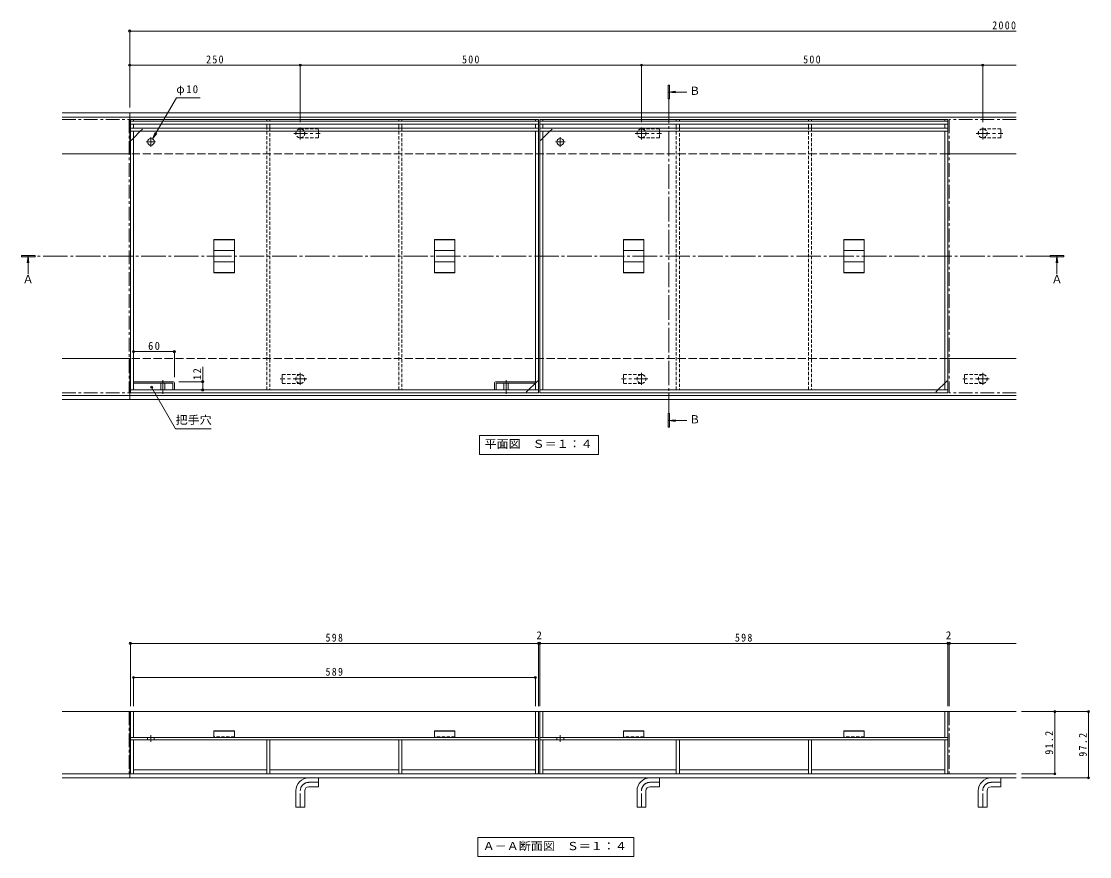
# Model space of a CAD drawing. Units: millimetres, scale not verified. Extents: x -1310 to 1549, y -1090 to 1067.
# Drawn here: x -1310 to 256, y -658 to 566 of the extents above; entities that cross this region are included whole.
import ezdxf
from ezdxf.enums import TextEntityAlignment as Align

# ---------------------------------------------------------------- set-up
doc = ezdxf.new("R2010")
doc.units = ezdxf.units.MM
doc.header["$LTSCALE"] = 4
doc.header["$PDMODE"] = 32
doc.header["$PDSIZE"] = 3.2
for name, pattern in [('CHAIN1', [8, 5, -1, 1, -1]), ('CHAIN2', [12, 9, -1, 1, -1]), ('DASHED1', [1.8, 1.2, -0.6]), ('DASHED3', [4, 3, -1])]:
    doc.linetypes.add(name, pattern=pattern)
for name, color, linetype, lineweight in [('4-0', 4, 'Continuous', 9), ('4-1', 2, 'Continuous', 9), ('4-2', 7, 'Continuous', 9), ('4-4', 7, 'Continuous', 9), ('4-5', 7, 'Continuous', 9), ('4-9', 5, 'Continuous', 5), ('4-A', 4, 'Continuous', 9)]:
    doc.layers.add(name, color=color, linetype=linetype, lineweight=lineweight)
doc.styles.add('ＭＳ ゴシック', font='')
doc.styles.get('ＭＳ ゴシック').set_extended_font_data('MS Gothic')

msp = doc.modelspace()

# ---------------------------------------------------------------- linework, layer by layer
at = {"layer": '4-0'}
for p, q in [((-360.089, 472.765), (-362.089, 472.765)), ((-360.089, 452.765), (-360.089, 472.765)), ((-361.089, 462.531), (-351.174, 461.226)), ((-1309.78, 221.004), (-1289.78, 221.004)), ((-1300.014, 222.004), (-1301.319, 212.089)), ((-1289.78, 221.004), (-1289.78, 223.004)), ((197.986, 221.004), (217.986, 221.004)), ((207.752, 222.004), (206.447, 212.089)), ((217.986, 221.004), (217.986, 223.004)), ((-360.089, -8.757), (-362.089, -8.757)), ((-360.089, -28.757), (-360.089, -8.757)), ((-361.089, -18.991), (-351.174, -20.297))]:
    msp.add_line(p, q, dxfattribs=at)
at = {"layer": '4-0', "color": 7, "linetype": 'CHAIN2'}
for p, q in [((-361.089, 452.765), (-361.089, -8.757)), ((197.986, 222.004), (-1289.78, 222.004))]:
    msp.add_line(p, q, dxfattribs=at)
at = {"layer": '4-0'}
for points in [[(-362.089, 472.765), (-362.089, 452.765), (-360.089, 452.765)], [(-334.713, 462.531), (-361.089, 462.531), (-351.174, 463.837)], [(-1289.78, 223.004), (-1309.78, 223.004), (-1309.78, 221.004)], [(-1300.014, 195.629), (-1300.014, 222.004), (-1298.708, 212.089)], [(217.986, 223.004), (197.986, 223.004), (197.986, 221.004)], [(207.752, 195.629), (207.752, 222.004), (209.058, 212.089)], [(-362.089, -8.757), (-362.089, -28.757), (-360.089, -28.757)], [(-334.713, -18.991), (-361.089, -18.991), (-351.174, -17.686)]]:
    msp.add_lwpolyline(points, dxfattribs=at)
for points in [[(-362.089, 472.765), (-360.089, 472.765), (-362.089, 452.765), (-360.089, 452.765)], [(-1289.78, 223.004), (-1289.78, 221.004), (-1309.78, 223.004), (-1309.78, 221.004)], [(217.986, 223.004), (217.986, 221.004), (197.986, 223.004), (197.986, 221.004)], [(-362.089, -8.757), (-360.089, -8.757), (-362.089, -28.757), (-360.089, -28.757)]]:
    msp.add_solid(points, dxfattribs=at)
at = {"layer": '4-1'}
for p, q in [((147.986, 432.004), (-1250.014, 432.004)), ((147.986, 426.004), (-1250.014, 426.004)), ((-1151.014, 372.004), (-1151.014, 432.004)), ((-1150.014, 372.004), (-1250.014, 372.004)), ((147.986, 372.004), (47.986, 372.004)), ((-1150.014, 72.004), (-1250.014, 72.004)), ((-1151.014, 12.004), (-1151.014, 72.004)), ((147.986, 72.004), (47.986, 72.004)), ((147.986, 18.004), (-1250.014, 18.004)), ((147.986, 12.004), (-1250.014, 12.004)), ((-1250.014, -445.512), (147.986, -445.512)), ((-1151.014, -445.512), (-1151.014, -542.713)), ((-1250.014, -536.713), (147.986, -536.713)), ((-1250.014, -542.713), (147.986, -542.713))]:
    msp.add_line(p, q, dxfattribs=at)
at = {"layer": '4-1', "linetype": 'DASHED3'}
for p, q in [((47.986, 372.004), (-1150.014, 372.004)), ((47.986, 72.004), (-1150.014, 72.004))]:
    msp.add_line(p, q, dxfattribs=at)
at = {"layer": '4-2', "color": 3, "linetype": 'CHAIN1'}
for p, q in [((-1250.013, 422.504), (-1152.014, 422.504)), ((-1152.014, 422.504), (-1152.014, 21.504)), ((147.986, 422.504), (49.986, 422.504)), ((49.986, 422.504), (49.986, 21.504)), ((-1102.514, 40.105), (-1102.514, 19.494)), ((-599.514, 40.105), (-599.514, 19.494)), ((-1250.013, 21.504), (-1152.014, 21.504)), ((147.986, 21.504), (49.986, 21.504)), ((-1152.014, -445.512), (-1250.014, -445.512)), ((49.986, -445.512), (147.986, -445.512))]:
    msp.add_line(p, q, dxfattribs=at)
at = {"layer": '4-2', "color": 2}
for p, q in [((-552.014, 422.504), (-1150.014, 422.504)), ((47.986, 422.504), (-550.014, 422.504))]:
    msp.add_line(p, q, dxfattribs=at)
at = {"layer": '4-2'}
for p, q in [((-1150.014, 422.504), (-1150.014, 21.504)), ((-552.014, 420.004), (-1150.014, 420.004)), ((-552.014, 415.504), (-1150.014, 415.504)), ((-552.014, 409.504), (-1150.014, 409.504)), ((-1145.513, 415.504), (-1145.513, 409.504)), ((-950.014, 422.504), (-945.514, 422.504)), ((-950.014, 420.004), (-950.014, 422.504)), ((-950.014, 409.504), (-950.014, 415.504)), ((-945.514, 420.004), (-945.514, 422.504)), ((-945.514, 409.504), (-945.514, 415.504)), ((-756.514, 409.504), (-756.514, 415.504)), ((-752.013, 420.004), (-752.013, 422.504)), ((-752.013, 409.504), (-752.013, 415.504)), ((-556.514, 415.504), (-556.514, 409.504)), ((-552.014, 21.504), (-552.014, 422.504)), ((-550.014, 422.504), (-550.014, 21.504)), ((47.986, 420.004), (-550.014, 420.004)), ((47.986, 415.504), (-550.014, 415.504)), ((47.986, 409.504), (-550.014, 409.504)), ((-545.514, 415.504), (-545.514, 409.504)), ((-350.014, 422.504), (-345.514, 422.504)), ((-350.014, 420.004), (-350.014, 422.504)), ((-350.014, 409.504), (-350.014, 415.504)), ((-345.514, 420.004), (-345.514, 422.504)), ((-345.514, 409.504), (-345.514, 415.504)), ((-156.514, 409.504), (-156.514, 415.504)), ((-152.014, 420.004), (-152.014, 422.504)), ((-152.014, 409.504), (-152.014, 415.504)), ((43.486, 415.504), (43.486, 409.504)), ((47.986, 21.504), (47.986, 422.504)), ((-552.014, 405.004), (-1150.014, 405.004)), ((-1135.513, 405.004), (-1145.513, 395.004)), ((-1145.513, 405.004), (-1145.513, 26.004)), ((-556.514, 26.004), (-556.514, 405.004)), ((47.986, 405.004), (-550.014, 405.004)), ((-535.514, 405.004), (-545.514, 395.004)), ((-545.514, 405.004), (-545.514, 26.004)), ((43.486, 26.004), (43.486, 405.004)), ((-566.514, 26.004), (-556.514, 36.004)), ((33.486, 26.004), (43.486, 36.004)), ((-552.014, 26.004), (-1150.014, 26.004)), ((-552.014, 21.504), (-1150.014, 21.504)), ((47.986, 26.004), (-550.014, 26.004)), ((47.986, 21.504), (-550.014, 21.504)), ((-1150.014, -445.512), (-1150.014, -486.712)), ((-1150.014, -445.512), (-552.014, -445.512)), ((-1145.513, -445.512), (-1145.513, -483.512)), ((-556.514, -445.512), (-556.514, -483.512)), ((-552.014, -445.512), (-552.014, -486.712)), ((-550.014, -445.512), (-550.014, -486.712)), ((-550.014, -445.512), (47.986, -445.512)), ((-545.514, -445.512), (-545.514, -483.512)), ((43.486, -445.512), (43.486, -483.512)), ((47.986, -445.512), (47.986, -486.712)), ((-1150.014, -483.512), (-552.014, -483.512)), ((-550.014, -483.512), (47.986, -483.512)), ((-1150.014, -486.712), (-552.014, -486.712)), ((-550.014, -486.712), (47.986, -486.712))]:
    msp.add_line(p, q, dxfattribs=at)
at = {"layer": '4-2', "linetype": 'DASHED1'}
for p, q in [((-1135.513, 405.004), (-1131.013, 409.504)), ((-535.514, 405.004), (-531.013, 409.504)), ((-1145.513, 395.004), (-1150.014, 390.504)), ((-545.514, 395.004), (-550.014, 390.504)), ((-556.514, 36.004), (-552.014, 40.503)), ((43.486, 36.004), (47.986, 40.503)), ((-566.514, 26.004), (-571.014, 21.504)), ((33.486, 26.004), (28.986, 21.504)), ((-1125.014, -483.512), (-1125.014, -486.712)), ((-1115.014, -483.512), (-1115.014, -486.712)), ((-525.014, -483.512), (-525.014, -486.712)), ((-515.014, -483.512), (-515.014, -486.712))]:
    msp.add_line(p, q, dxfattribs=at)
at = {"layer": '4-2', "linetype": 'CHAIN2'}
for p, q in [((-1120.014, 396.504), (-1120.014, 382.504)), ((-520.014, 396.504), (-520.014, 382.504)), ((-1113.014, 389.504), (-1127.014, 389.504)), ((-513.014, 389.504), (-527.014, 389.504))]:
    msp.add_line(p, q, dxfattribs=at)
at = {"layer": '4-2', "color": 3}
for p, q in [((-1027.514, 246.459), (-997.514, 246.459)), ((-1027.514, 246.459), (-1027.514, 197.549)), ((-1027.514, 245.959), (-997.514, 245.959)), ((-997.514, 197.549), (-997.514, 246.459)), ((-674.514, 246.459), (-704.514, 246.459)), ((-704.514, 197.549), (-704.514, 246.459)), ((-674.514, 245.959), (-704.514, 245.959)), ((-674.514, 246.459), (-674.514, 197.549)), ((-427.514, 246.459), (-397.514, 246.459)), ((-427.514, 246.459), (-427.514, 197.549)), ((-427.514, 245.959), (-397.514, 245.959)), ((-397.514, 197.549), (-397.514, 246.459)), ((-74.514, 246.459), (-104.514, 246.459)), ((-104.514, 197.549), (-104.514, 246.459)), ((-74.514, 245.959), (-104.514, 245.959)), ((-74.514, 246.459), (-74.514, 197.549)), ((-1027.514, 230.37), (-997.514, 230.37)), ((-674.514, 230.37), (-704.514, 230.37)), ((-427.514, 230.37), (-397.514, 230.37)), ((-74.514, 230.37), (-104.514, 230.37)), ((-1027.514, 213.638), (-997.514, 213.638)), ((-674.514, 213.638), (-704.514, 213.638)), ((-427.514, 213.638), (-397.514, 213.638)), ((-74.514, 213.638), (-104.514, 213.638)), ((-1027.514, 198.049), (-997.514, 198.049)), ((-1027.514, 197.549), (-997.514, 197.549)), ((-674.514, 198.049), (-704.514, 198.049)), ((-674.514, 197.549), (-704.514, 197.549)), ((-427.514, 198.049), (-397.514, 198.049)), ((-427.514, 197.549), (-397.514, 197.549)), ((-74.514, 198.049), (-104.514, 198.049)), ((-74.514, 197.549), (-104.514, 197.549)), ((-1105.514, 35.704), (-1105.514, 26.004)), ((-1099.514, 35.704), (-1099.514, 26.004)), ((-602.514, 35.704), (-602.514, 26.004)), ((-596.514, 35.704), (-596.514, 26.004)), ((-1027.514, -473.512), (-997.514, -473.512)), ((-1027.514, -473.512), (-1027.514, -483.512)), ((-1027.514, -474.205), (-997.514, -474.205)), ((-997.514, -483.512), (-1027.514, -483.512)), ((-997.514, -483.512), (-997.514, -473.512)), ((-704.514, -473.512), (-674.514, -473.512)), ((-704.514, -473.512), (-704.514, -483.512)), ((-704.514, -474.205), (-674.514, -474.205)), ((-674.514, -483.512), (-704.514, -483.512)), ((-674.514, -483.512), (-674.514, -473.512)), ((-427.514, -473.512), (-397.514, -473.512)), ((-427.514, -473.512), (-427.514, -483.512)), ((-427.514, -474.205), (-397.514, -474.205)), ((-397.514, -483.512), (-427.514, -483.512)), ((-397.514, -483.512), (-397.514, -473.512)), ((-104.514, -473.512), (-74.514, -473.512)), ((-104.514, -473.512), (-104.514, -483.512)), ((-104.514, -474.205), (-74.514, -474.205)), ((-74.514, -483.512), (-104.514, -483.512)), ((-74.514, -483.512), (-74.514, -473.512))]:
    msp.add_line(p, q, dxfattribs=at)
at = {"layer": '4-2', "color": 4}
for p, q in [((-1087.047, 38.004), (-1145.513, 38.004)), ((-1088.48, 35.704), (-1145.513, 35.704)), ((-1087.814, 35.037), (-1087.814, 26.004)), ((-1085.514, 36.47), (-1085.514, 26.004)), ((-616.514, 36.47), (-616.514, 26.004)), ((-614.98, 38.004), (-556.514, 38.004)), ((-614.214, 35.037), (-614.214, 26.004)), ((-613.547, 35.704), (-556.514, 35.704))]:
    msp.add_line(p, q, dxfattribs=at)
at = {"layer": '4-2', "linetype": 'CHAIN1'}
for p, q in [((-1120.014, -480.236), (-1120.014, -489.989)), ((-520.014, -480.236), (-520.014, -489.989))]:
    msp.add_line(p, q, dxfattribs=at)
at = {"layer": '4-2', "color": 3, "linetype": 'DASHED1'}
for p, q in [((-997.514, -482.712), (-1027.514, -482.712)), ((-674.514, -482.712), (-704.514, -482.712)), ((-397.514, -482.712), (-427.514, -482.712)), ((-74.514, -482.712), (-104.514, -482.712))]:
    msp.add_line(p, q, dxfattribs=at)
at = {"layer": '4-2'}
for points in [[(-1150.014, 422.504), (-1145.513, 422.504), (-1145.513, 420.004)], [(-756.514, 420.004), (-756.514, 422.504), (-752.013, 422.504)], [(-552.014, 422.504), (-556.514, 422.504), (-556.514, 420.004)], [(-550.014, 422.504), (-545.514, 422.504), (-545.514, 420.004)], [(-156.514, 420.004), (-156.514, 422.504), (-152.014, 422.504)], [(47.986, 422.504), (43.486, 422.504), (43.486, 420.004)]]:
    msp.add_lwpolyline(points, dxfattribs=at)
at = {"layer": '4-2', "color": 3, "linetype": 'CHAIN1'}
for points in [[(-1152.014, -445.512), (-1152.014, -536.713), (-1250.014, -536.713)], [(49.986, -445.512), (49.986, -536.713), (147.986, -536.713)]]:
    msp.add_lwpolyline(points, dxfattribs=at)
at = {"layer": '4-2'}
for centre in [(-1120.014, 389.504), (-520.014, 389.504)]:
    msp.add_circle(centre, 5, dxfattribs=at)
at = {"layer": '4-2', "color": 4}
for centre, radius, start, end in [((-1088.48, 35.037), 0.667, 0, 90), ((-1087.047, 36.47), 1.533, 0, 90), ((-614.98, 36.47), 1.533, 90, 180), ((-613.547, 35.037), 0.667, 90, 180)]:
    msp.add_arc(centre, radius, start, end, dxfattribs=at)
at = {"layer": '4-4'}
for p, q in [((-1151.014, 553.204), (-1151.014, 440.004)), ((-1151.014, 552.004), (147.986, 552.004)), ((-1151.014, 502.004), (-901.014, 502.004)), ((-901.014, 503.204), (-901.014, 418.55)), ((-901.014, 502.004), (-401.013, 502.004)), ((-401.013, 503.204), (-401.013, 418.55)), ((-401.013, 502.004), (98.986, 502.004)), ((98.986, 503.204), (98.986, 418.55)), ((98.986, 502.004), (147.986, 502.004)), ((-1145.513, 82.148), (-1085.513, 82.148)), ((-1085.513, 83.348), (-1085.513, 44.47)), ((-1043.986, 38.004), (-1043.986, 59.69)), ((-1042.786, 38.004), (-1079.047, 38.004)), ((-1043.986, 26.004), (-1043.986, 38.004)), ((-1150.014, -344.312), (-1150.014, -437.512)), ((-552.014, -344.312), (-552.014, -437.512)), ((-550.014, -344.312), (-550.014, -437.512)), ((47.986, -344.312), (47.986, -437.512)), ((49.986, -344.312), (49.986, -437.512)), ((-1150.014, -345.512), (-552.014, -345.512)), ((-552.014, -345.512), (-550.014, -345.512)), ((-550.014, -345.512), (47.986, -345.512)), ((47.986, -345.512), (49.986, -345.512)), ((49.986, -345.512), (147.986, -345.512)), ((-1145.513, -394.312), (-1145.513, -437.512)), ((-1145.513, -395.512), (-556.514, -395.512)), ((-556.514, -394.312), (-556.514, -437.512)), ((255.317, -445.512), (155.986, -445.512)), ((204.748, -445.512), (204.748, -536.713)), ((254.117, -445.512), (254.117, -542.713)), ((205.948, -536.713), (155.986, -536.713)), ((255.317, -542.713), (155.986, -542.713))]:
    msp.add_line(p, q, dxfattribs=at)
for p in [(-1151.014, 552.004), (-1151.014, 502.004), (-901.014, 502.004), (-401.013, 502.004), (98.986, 502.004), (-1145.513, 82.148), (-1085.513, 82.148), (-1043.986, 38.004), (-1043.986, 26.004), (-1150.014, -345.512), (-552.014, -345.512), (-550.014, -345.512), (47.986, -345.512), (49.986, -345.512), (-1145.513, -395.512), (-556.514, -395.512), (204.748, -445.512), (254.117, -445.512), (204.748, -536.713), (254.117, -542.713)]:
    msp.add_point(p, dxfattribs=at)
at = {"layer": '4-5'}
for p, q in [((-1082.68, 454.167), (-1047.68, 454.167)), ((-1117.514, 393.834), (-1111.426, 401.768)), ((-638.214, -40.633), (-463.814, -40.633)), ((-638.214, -40.633), (-638.214, -68.633)), ((-463.814, -40.633), (-463.814, -68.633)), ((-638.214, -68.633), (-463.814, -68.633)), ((-640.826, -630.145), (-412.426, -630.145)), ((-640.826, -630.145), (-640.826, -658.145)), ((-412.426, -630.145), (-412.426, -658.145)), ((-640.826, -658.145), (-412.426, -658.145))]:
    msp.add_line(p, q, dxfattribs=at)
for points in [[(-1082.68, 454.167), (-1117.514, 393.834), (-1113.687, 403.073)], [(-1031.701, -31.088), (-1083.701, -31.088), (-1118.93, 29.93)]]:
    msp.add_lwpolyline(points, dxfattribs=at)
msp.add_point((-1118.93, 29.93), dxfattribs=at)
at = {"layer": '4-9', "linetype": 'DASHED1'}
for p, q in [((-950.014, 26.004), (-950.014, 409.504)), ((-945.514, 409.504), (-945.514, 26.004)), ((-756.514, 26.004), (-756.514, 409.504)), ((-752.013, 409.504), (-752.013, 26.004)), ((-350.014, 26.004), (-350.014, 409.504)), ((-345.514, 409.504), (-345.514, 26.004)), ((-156.514, 26.004), (-156.514, 409.504)), ((-152.014, 409.504), (-152.014, 26.004))]:
    msp.add_line(p, q, dxfattribs=at)
at = {"layer": '4-9'}
for p, q in [((-1150.014, -486.712), (-552.014, -486.712)), ((-1150.014, -486.712), (-1150.014, -536.713)), ((-1145.513, -486.712), (-1145.513, -536.713)), ((-950.014, -486.712), (-950.014, -536.713)), ((-945.514, -486.712), (-945.514, -536.713)), ((-756.514, -486.712), (-756.514, -536.713)), ((-752.013, -486.712), (-752.013, -536.713)), ((-556.514, -536.713), (-556.514, -486.712)), ((-552.014, -536.713), (-552.014, -486.712)), ((-550.014, -486.712), (47.986, -486.712)), ((-550.014, -486.712), (-550.014, -536.713)), ((-545.514, -486.712), (-545.514, -536.713)), ((-350.014, -486.712), (-350.014, -536.713)), ((-345.514, -486.712), (-345.514, -536.713)), ((-156.514, -486.712), (-156.514, -536.713)), ((-152.014, -486.712), (-152.014, -536.713)), ((43.486, -536.713), (43.486, -486.712)), ((47.986, -536.713), (47.986, -486.712)), ((-1145.513, -530.713), (-950.014, -530.713)), ((-945.514, -530.713), (-756.514, -530.713)), ((-752.013, -530.713), (-556.514, -530.713)), ((-545.514, -530.713), (-350.014, -530.713)), ((-345.514, -530.713), (-156.514, -530.713)), ((-152.014, -530.713), (43.486, -530.713)), ((-1145.513, -536.713), (-1150.014, -536.713)), ((-945.514, -536.713), (-950.014, -536.713)), ((-752.013, -536.713), (-756.514, -536.713)), ((-552.014, -536.713), (-556.514, -536.713)), ((-545.514, -536.713), (-550.014, -536.713)), ((-345.514, -536.713), (-350.014, -536.713)), ((-152.014, -536.713), (-156.514, -536.713)), ((47.986, -536.713), (43.486, -536.713))]:
    msp.add_line(p, q, dxfattribs=at)
at = {"layer": '4-A', "linetype": 'CHAIN1'}
for p, q in [((-901.014, 393.072), (-901.014, 410.55)), ((-401.013, 393.072), (-401.013, 410.55)), ((98.986, 393.072), (98.986, 410.55)), ((-910.475, 402.004), (-871.685, 402.004)), ((-410.475, 402.004), (-371.685, 402.004)), ((89.525, 402.004), (128.315, 402.004)), ((-901.014, 50.936), (-901.014, 33.458)), ((-401.013, 50.937), (-401.013, 33.458)), ((98.986, 50.936), (98.986, 33.458)), ((-891.552, 42.004), (-930.342, 42.004)), ((-391.552, 42.004), (-430.342, 42.004)), ((108.448, 42.004), (69.658, 42.004)), ((-901.014, -585.713), (-901.014, -561.713)), ((-888.514, -549.213), (-874.514, -549.213)), ((-401.013, -585.713), (-401.013, -561.713)), ((-388.514, -549.213), (-374.513, -549.213)), ((98.986, -585.713), (98.986, -561.713)), ((111.486, -549.213), (125.486, -549.213))]:
    msp.add_line(p, q, dxfattribs=at)
at = {"layer": '4-A', "linetype": 'DASHED1'}
for p, q in [((-901.014, 408.504), (-874.513, 408.504)), ((-874.513, 395.504), (-874.513, 408.504)), ((-401.013, 408.504), (-374.513, 408.504)), ((-374.513, 395.504), (-374.513, 408.504)), ((98.986, 408.504), (125.487, 408.504)), ((125.487, 395.504), (125.487, 408.504)), ((-901.014, 395.504), (-874.513, 395.504)), ((-401.013, 395.504), (-374.513, 395.504)), ((98.986, 395.504), (125.487, 395.504)), ((-927.514, 48.504), (-927.514, 35.504)), ((-901.014, 48.504), (-927.514, 48.504)), ((-427.514, 48.504), (-427.514, 35.504)), ((-401.013, 48.504), (-427.514, 48.504)), ((72.486, 48.504), (72.486, 35.504)), ((98.986, 48.504), (72.486, 48.504)), ((-901.014, 35.504), (-927.514, 35.504)), ((-401.013, 35.504), (-427.514, 35.504)), ((98.986, 35.504), (72.486, 35.504))]:
    msp.add_line(p, q, dxfattribs=at)
at = {"layer": '4-A'}
for p, q in [((-888.514, -542.713), (-874.514, -542.713)), ((-874.514, -555.713), (-874.514, -542.713)), ((-388.514, -542.713), (-374.513, -542.713)), ((-374.513, -555.713), (-374.513, -542.713)), ((111.486, -542.713), (125.486, -542.713)), ((125.486, -555.713), (125.486, -542.713)), ((-907.514, -585.713), (-907.514, -561.713)), ((-894.514, -585.713), (-894.514, -561.713)), ((-888.514, -555.713), (-874.514, -555.713)), ((-407.514, -585.713), (-407.514, -561.713)), ((-394.513, -585.713), (-394.513, -561.713)), ((-388.514, -555.713), (-374.513, -555.713)), ((92.486, -585.713), (92.486, -561.713)), ((105.486, -585.713), (105.486, -561.713)), ((111.486, -555.713), (125.486, -555.713)), ((-907.514, -585.713), (-894.514, -585.713)), ((-407.514, -585.713), (-394.513, -585.713)), ((92.486, -585.713), (105.486, -585.713))]:
    msp.add_line(p, q, dxfattribs=at)
at = {"layer": '4-A', "linetype": 'DASHED1'}
for centre, start, end in [((-901.014, 402.004), 90, 270), ((-901.014, 402.004), 270, 90), ((-401.013, 402.004), 90, 270), ((-401.013, 402.004), 270, 90), ((98.986, 402.004), 90, 270), ((98.986, 402.004), 270, 90), ((-901.014, 42.004), 90, 270), ((-901.014, 42.004), 270, 90), ((-401.013, 42.004), 90, 270), ((-401.013, 42.004), 270, 90), ((98.986, 42.004), 90, 270), ((98.986, 42.004), 270, 90)]:
    msp.add_arc(centre, 6.5, start, end, dxfattribs=at)
at = {"layer": '4-A'}
for centre, radius in [((-888.514, -561.713), 19), ((-388.514, -561.713), 19), ((111.486, -561.713), 19), ((-888.514, -561.713), 6), ((-388.514, -561.713), 6), ((111.486, -561.713), 6)]:
    msp.add_arc(centre, radius, 90, 180, dxfattribs=at)
at = {"layer": '4-A', "linetype": 'CHAIN1'}
for centre in [(-888.514, -561.713), (-388.514, -561.713), (111.486, -561.713)]:
    msp.add_arc(centre, 12.5, 90, 180, dxfattribs=at)

# ---------------------------------------------------------------- texts
at = {"layer": '4-0', "color": 2, "style": 'ＭＳ ゴシック'}
for s, p in [('Ｂ', (-331.018, 454.941)), ('Ａ', (-1307.935, 178.904)), ('Ａ', (199.831, 178.904)), ('Ｂ', (-331.018, -26.582))]:
    msp.add_text(s, height=11.73, dxfattribs=at).set_placement(p, align=Align.BOTTOM_LEFT)
at = {"layer": '4-4', "color": 2, "style": 'ＭＳ ゴシック'}
for p in [(-555.014, -343.112), (44.986, -343.112)]:
    msp.add_text('2', height=11.73, dxfattribs=at).set_placement(p, align=Align.BOTTOM_LEFT)
at = {"layer": '4-4', "color": 2, "char_height": 11.73, "attachment_point": 7, "style": 'ＭＳ ゴシック'}
for s, insert in [('\\T1.28;\\W0.9;2000', (112.986, 554.404)), ('\\T1.27;\\W0.9;250', (-1039.014, 504.404)), ('\\T1.27;\\W0.9;500', (-664.014, 504.404)), ('\\T1.27;\\W0.9;500', (-164.014, 504.404)), ('\\T1.27;\\W0.95;60', (-1124.013, 84.548)), ('\\T1.27;\\W0.9;598', (-864.014, -343.112)), ('\\T1.27;\\W0.9;598', (-264.014, -343.112)), ('\\T1.27;\\W0.9;589', (-864.014, -393.112))]:
    msp.add_mtext(s, dxfattribs=dict(at, insert=insert))
at = {"layer": '4-4', "color": 2, "char_height": 11.73, "attachment_point": 7, "rotation": 90, "style": 'ＭＳ ゴシック'}
for s, insert in [('\\T1.27;\\W0.95;12', (-1046.386, 40.564)), ('\\T1.28;\\W0.9;91.2', (202.348, -508.613)), ('\\T1.28;\\W0.9;97.2', (251.717, -511.613))]:
    msp.add_mtext(s, dxfattribs=dict(at, insert=insert))
at = {"layer": '4-5', "color": 2, "style": 'ＭＳ ゴシック', "width": 1.1}
for s, p in [('把手穴', (-1083.701, -27.488)), ('平面図\u3000Ｓ＝１：４', (-631.014, -62.633)), ('Ａ－Ａ断面図\u3000Ｓ＝１：４', (-633.626, -652.145))]:
    msp.add_text(s, height=11.73, dxfattribs=at).set_placement(p, align=Align.BOTTOM_LEFT)
at = {"layer": '4-5', "color": 2, "insert": (-1082.68, 457.767), "char_height": 11.73, "attachment_point": 7, "style": 'ＭＳ ゴシック'}
msp.add_mtext('\\T1.19;φ10', dxfattribs=at)

doc.saveas('drawing.dxf')
